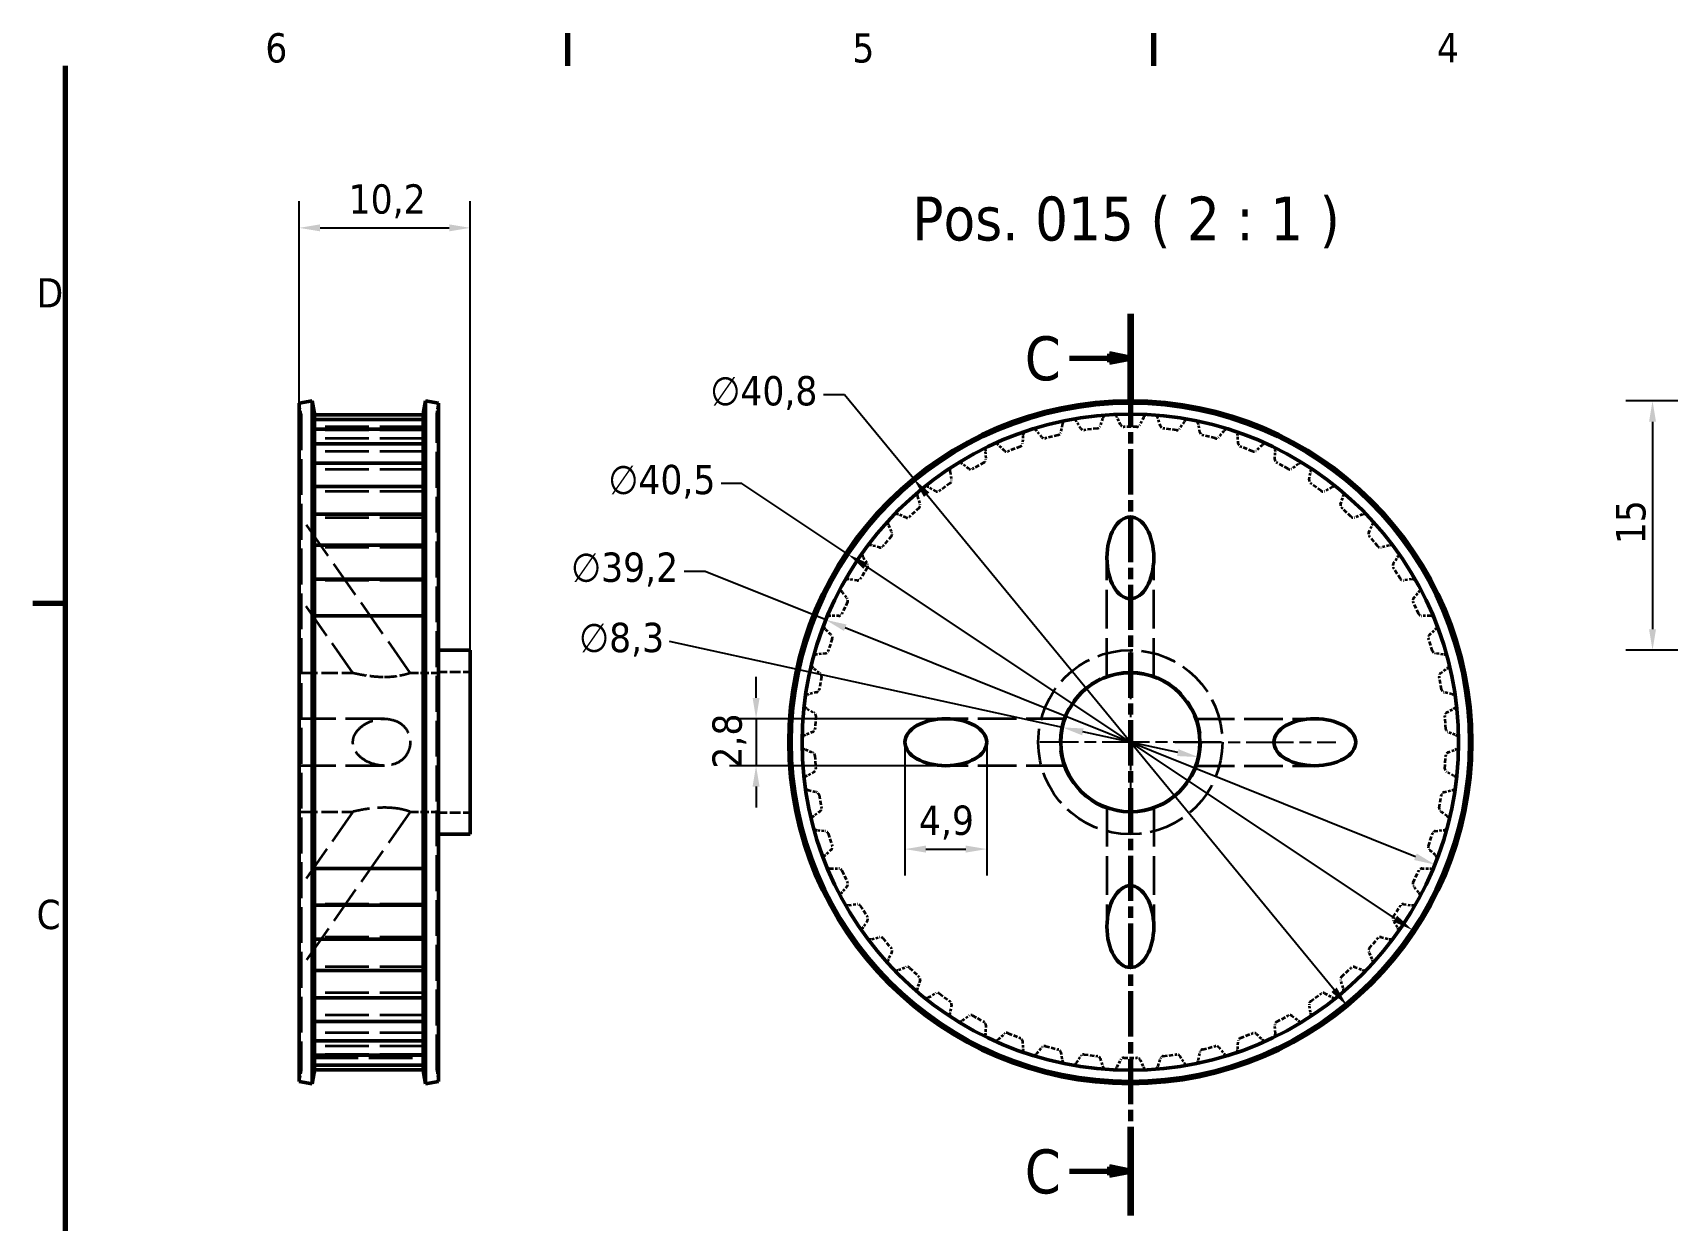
# Model space of a CAD drawing. Header units: millimetres. Extents: x 0 to 210, y 0 to 149.
# Drawn here: x 3.1 to 100.7, y 74.5 to 145.5 of the extents above; entities that cross this region are included whole.
import ezdxf

# ---------------------------------------------------------------- set-up
doc = ezdxf.new("R2010")
doc.units = ezdxf.units.MM
doc.header["$LTSCALE"] = 0.5
doc.linetypes.add('CHAIN', pattern=[0.3543, 0.2362, -0.0295, 0.0591, -0.0295])
doc.linetypes.add('DASHED', pattern=[0.2068, 0.1655, -0.0413])
for name, color, linetype, lineweight in [('Border (ISO)', 7, 'Continuous', 70), ('Center Mark (ISO)', 7, 'Continuous', 25), ('Centerline (ISO)', 7, 'Continuous', 25), ('Dimension (ISO)', 7, 'Continuous', 25), ('Hidden (ISO)', 7, 'DASHED', 35), ('Section Line (ISO)', 7, 'CHAIN', 70), ('Symbol (ISO)', 7, 'Continuous', 25), ('Visible (ISO)', 7, 'Continuous', 50)]:
    doc.layers.add(name, color=color, linetype=linetype, lineweight=lineweight)
doc.styles.add('Label Text (ISO)', font='tahoma.ttf')
doc.styles.add('Note Text (ISO)', font='tahoma.ttf')
doc.styles.add('Text Style45', font='tahoma.ttf')
doc.dimstyles.new('Default - Method 1b (ISO)', dxfattribs={"dimscale": 0.5, "dimtxt": 3.5, "dimasz": 2.5, "dimexe": 3.175, "dimexo": 0, "dimgap": 0.762, "dimtad": 1, "dimtoh": 1, "dimrnd": 1e-08, "dimtxsty": 'Note Text (ISO)', "dimcen": 0.09, "dimdle": 10, "dimclrd": 256, "dimclre": 256, "dimclrt": 256, "dimazin": 2, "dimtfac": 1, "dimtmove": 0, "dimatfit": 3, "dimfxl": 0, "dimtolj": 1, "dimlwd": -1, "dimlwe": -1, "dimarcsym": 0})

# ---------------------------------------------------------------- blocks, each defined once
blk = doc.blocks.new('Borders Default Border')
at = {"layer": 'Border (ISO)'}
for p, q in [((70, 287), (70, 290.9)), ((140, 287), (140, 290.9)), ((10, 222.75), (6.1, 222.75))]:
    blk.add_line(p, q, dxfattribs=at)
at = {"layer": 'Border (ISO)', "flags": 128}
blk.add_lwpolyline([(10, 10), (10, 287)], dxfattribs=at)
at = {"layer": 'Border (ISO)', "char_height": 3.5, "attachment_point": 7, "style": 'Note Text (ISO)'}
for s, insert in [('6', (33.88, 287.33)), ('5', (103.98, 287.33)), ('4', (173.78, 287.4)), ('D', (6.57, 258.13)), ('C', (6.56, 183.81))]:
    blk.add_mtext(s, dxfattribs=dict(at, insert=insert))
blk = doc.blocks.new('*D5')
at = {"layer": 'Defpoints', "color": 0}
for p in [(55.634, 118.848), (81.544, 87.345)]:
    blk.add_point(p, dxfattribs=at)
at = {"layer": 'Dimension (ISO)'}
for p, q in [((51.525, 123.844), (50.275, 123.844)), ((55.634, 118.848), (51.525, 123.844)), ((80.75, 88.311), (56.428, 117.882))]:
    blk.add_line(p, q, dxfattribs=at)
for points in [[(56.589, 118.015), (56.267, 117.75), (55.634, 118.848)], [(80.91, 88.443), (80.589, 88.179), (81.544, 87.345)]]:
    blk.add_solid(points, dxfattribs=at)
at = {"layer": 'Dimension (ISO)', "insert": (43.508, 124.968), "char_height": 1.75, "attachment_point": 1, "style": 'Note Text (ISO)'}
blk.add_mtext('\\A1;∅40,8', dxfattribs=at)
blk = doc.blocks.new('*D6')
at = {"layer": 'Defpoints', "color": 0}
for p in [(29.173, 133.82), (18.957, 123.352), (29.173, 108.597)]:
    blk.add_point(p, dxfattribs=at)
at = {"layer": 'Dimension (ISO)'}
for p, q in [((18.957, 123.352), (18.957, 135.407)), ((29.173, 108.597), (29.173, 135.407)), ((20.207, 133.82), (27.923, 133.82))]:
    blk.add_line(p, q, dxfattribs=at)
for points in [[(20.207, 134.028), (20.207, 133.612), (18.957, 133.82)], [(27.923, 134.028), (27.923, 133.612), (29.173, 133.82)]]:
    blk.add_solid(points, dxfattribs=at)
at = {"layer": 'Dimension (ISO)', "insert": (21.915, 136.422), "char_height": 1.75, "attachment_point": 1, "style": 'Note Text (ISO)'}
blk.add_mtext('\\A1;10,2', dxfattribs=at)
blk = doc.blocks.new('2dTransSection0')
at = {"layer": 'Section Line (ISO)', "linetype": 'CHAIN', "ltscale": 45.691101}
blk.add_line((137.18, 257.38), (137.18, 149.67), dxfattribs=at)
at = {"layer": 'Section Line (ISO)', "linetype": 'Continuous', "lineweight": 140}
for p, q in [((137.18, 257.38), (137.18, 246.8)), ((137.18, 160.25), (137.18, 149.67))]:
    blk.add_line(p, q, dxfattribs=at)
at = {"layer": 'Section Line (ISO)', "linetype": 'Continuous'}
for p, q in [((129.9, 252.09), (134.68, 252.09)), ((137.18, 252.09), (134.68, 252.59)), ((134.68, 252.59), (134.68, 251.59)), ((134.68, 252.09), (137.18, 252.09)), ((134.68, 251.59), (137.18, 252.09)), ((129.9, 154.96), (134.68, 154.96)), ((137.18, 154.96), (134.68, 155.46)), ((134.68, 155.46), (134.68, 154.46)), ((134.68, 154.96), (137.18, 154.96)), ((134.68, 154.46), (137.18, 154.96))]:
    blk.add_line(p, q, dxfattribs=at)
at = {"layer": 'Section Line (ISO)', "linetype": 'Continuous', "flags": 128}
for points in [[(134.68, 251.59), (137.18, 252.09)], [(134.68, 154.46), (137.18, 154.96)]]:
    blk.add_lwpolyline(points, dxfattribs=at)
at = {"layer": 'Section Line (ISO)'}
for points in [[(134.68, 251.59), (137.18, 252.09), (134.68, 252.59), (134.68, 251.59)], [(134.68, 154.46), (137.18, 154.96), (134.68, 155.46), (134.68, 154.46)]]:
    blk.add_solid(points, dxfattribs=at)
at = {"layer": 'Section Line (ISO)', "char_height": 5.25, "attachment_point": 7, "style": 'Label Text (ISO)'}
for insert in [(124.57, 249.33), (124.57, 152.2)]:
    blk.add_mtext('C', dxfattribs=dict(at, insert=insert))
blk = doc.blocks.new('*D10')
at = {"layer": 'Defpoints', "color": 0}
for p in [(51.73, 114.325), (85.447, 91.869)]:
    blk.add_point(p, dxfattribs=at)
at = {"layer": 'Dimension (ISO)'}
for p, q in [((45.398, 118.542), (44.148, 118.542)), ((51.73, 114.325), (45.398, 118.542)), ((84.407, 92.562), (52.77, 113.632))]:
    blk.add_line(p, q, dxfattribs=at)
for points in [[(52.886, 113.805), (52.655, 113.458), (51.73, 114.325)], [(84.523, 92.735), (84.292, 92.388), (85.447, 91.869)]]:
    blk.add_solid(points, dxfattribs=at)
at = {"layer": 'Dimension (ISO)', "insert": (37.42, 119.666), "char_height": 1.75, "attachment_point": 1, "style": 'Note Text (ISO)'}
blk.add_mtext('\\A1;∅40,5', dxfattribs=at)
blk = doc.blocks.new('*D11')
at = {"layer": 'Defpoints', "color": 0}
for p in [(50.408, 110.404), (86.77, 95.79)]:
    blk.add_point(p, dxfattribs=at)
at = {"layer": 'Dimension (ISO)'}
for p, q in [((43.193, 113.303), (41.943, 113.303)), ((50.408, 110.404), (43.193, 113.303)), ((85.61, 96.256), (51.568, 109.937))]:
    blk.add_line(p, q, dxfattribs=at)
for points in [[(51.645, 110.131), (51.49, 109.744), (50.408, 110.404)], [(85.688, 96.449), (85.532, 96.063), (86.77, 95.79)]]:
    blk.add_solid(points, dxfattribs=at)
at = {"layer": 'Dimension (ISO)', "insert": (35.195, 114.428), "char_height": 1.75, "attachment_point": 1, "style": 'Note Text (ISO)'}
blk.add_mtext('\\A1;∅39,2', dxfattribs=at)
blk = doc.blocks.new('*D12')
at = {"layer": 'Defpoints', "color": 0}
for p in [(64.534, 103.982), (72.643, 102.211)]:
    blk.add_point(p, dxfattribs=at)
at = {"layer": 'Dimension (ISO)'}
for p, q in [((64.534, 103.982), (41.074, 109.107)), ((71.422, 102.478), (65.755, 103.716))]:
    blk.add_line(p, q, dxfattribs=at)
for points in [[(65.8, 103.919), (65.711, 103.512), (64.534, 103.982)], [(71.466, 102.681), (71.377, 102.274), (72.643, 102.211)]]:
    blk.add_solid(points, dxfattribs=at)
at = {"layer": 'Dimension (ISO)', "insert": (35.67, 110.231), "char_height": 1.75, "attachment_point": 1, "style": 'Note Text (ISO)'}
blk.add_mtext('\\A1;∅8,3', dxfattribs=at)
blk = doc.blocks.new('*D22')
at = {"layer": 'Defpoints', "color": 0}
for p in [(55.134, 103.097), (60.015, 103.097), (60.015, 96.715)]:
    blk.add_point(p, dxfattribs=at)
at = {"layer": 'Dimension (ISO)'}
for p, q in [((55.134, 103.097), (55.134, 95.128)), ((60.015, 103.097), (60.015, 95.128)), ((56.384, 96.715), (58.765, 96.715))]:
    blk.add_line(p, q, dxfattribs=at)
for points in [[(56.384, 96.924), (56.384, 96.507), (55.134, 96.715)], [(58.765, 96.924), (58.765, 96.507), (60.015, 96.715)]]:
    blk.add_solid(points, dxfattribs=at)
at = {"layer": 'Dimension (ISO)', "insert": (55.969, 99.316), "char_height": 1.75, "attachment_point": 1, "style": 'Note Text (ISO)'}
blk.add_mtext('\\A1;4,9', dxfattribs=at)
blk = doc.blocks.new('*D23')
at = {"layer": 'Defpoints', "color": 0}
for p in [(57.574, 104.497), (46.242, 101.697), (57.574, 101.697)]:
    blk.add_point(p, dxfattribs=at)
at = {"layer": 'Dimension (ISO)'}
for p, q in [((46.242, 105.747), (46.242, 106.997)), ((57.574, 104.497), (44.654, 104.497)), ((46.242, 104.497), (46.242, 101.697)), ((57.574, 101.697), (44.654, 101.697)), ((46.242, 100.447), (46.242, 99.197))]:
    blk.add_line(p, q, dxfattribs=at)
for points in [[(46.033, 105.747), (46.45, 105.747), (46.242, 104.497)], [(46.033, 100.447), (46.45, 100.447), (46.242, 101.697)]]:
    blk.add_solid(points, dxfattribs=at)
at = {"layer": 'Dimension (ISO)', "insert": (43.636, 101.526), "char_height": 1.75, "attachment_point": 1, "rotation": 90, "style": 'Note Text (ISO)'}
blk.add_mtext('\\A1;2,8', dxfattribs=at)
blk = doc.blocks.new('*D27')
at = {"layer": 'Defpoints', "color": 0}
for p in [(111.589, 123.491), (99.767, 108.597), (108.918, 108.597)]:
    blk.add_point(p, dxfattribs=at)
at = {"layer": 'Dimension (ISO)'}
for p, q in [((111.589, 123.491), (98.18, 123.491)), ((99.767, 122.241), (99.767, 109.847)), ((108.918, 108.597), (98.18, 108.597))]:
    blk.add_line(p, q, dxfattribs=at)
for points in [[(99.559, 122.241), (99.975, 122.241), (99.767, 123.491)], [(99.559, 109.847), (99.975, 109.847), (99.767, 108.597)]]:
    blk.add_solid(points, dxfattribs=at)
at = {"layer": 'Dimension (ISO)', "insert": (97.594, 114.926), "char_height": 1.75, "attachment_point": 1, "rotation": 90, "style": 'Note Text (ISO)'}
blk.add_mtext('\\A1;15', dxfattribs=at)

msp = doc.modelspace()

# ---------------------------------------------------------------- linework, layer by layer
at = {"layer": 'Center Mark (ISO)', "linetype": 'CHAIN', "ltscale": 23.990969}
for p, q in [((68.589, 108.497), (68.589, 97.697)), ((73.989, 103.097), (63.189, 103.097))]:
    msp.add_line(p, q, dxfattribs=at)
at = {"layer": 'Centerline (ISO)', "linetype": 'CHAIN', "ltscale": 23.990969}
msp.add_line((71.245, 103.097), (80.853, 103.097), dxfattribs=at)
at = {"layer": 'Hidden (ISO)', "ltscale": 2.555832}
for p, q in [((19.073, 122.691), (18.957, 123.352)), ((27.173, 122.691), (27.29, 123.352)), ((19.073, 83.502), (18.957, 82.841)), ((27.173, 83.502), (27.29, 82.841))]:
    msp.add_line(p, q, dxfattribs=at)
at = {"layer": 'Hidden (ISO)', "ltscale": 25.884081}
for p, q in [((19.073, 122.691), (19.073, 83.502)), ((27.173, 83.502), (27.173, 122.691))]:
    msp.add_line(p, q, dxfattribs=at)
at = {"layer": 'Hidden (ISO)', "ltscale": 1.817255}
for p, q in [((64.522, 122.074), (64.434, 121.605)), ((65.638, 121.834), (65.384, 122.238)), ((66.933, 122.434), (66.787, 121.98)), ((68.01, 122.057), (67.808, 122.489)), ((69.369, 122.489), (69.168, 122.057)), ((70.391, 121.98), (70.245, 122.434)), ((71.794, 122.238), (71.539, 121.834)), ((72.743, 121.605), (72.655, 122.074)), ((62.176, 121.415), (62.147, 120.938)), ((63.313, 121.317), (63.01, 121.686)), ((74.167, 121.686), (73.864, 121.317)), ((75.03, 120.938), (75.002, 121.415)), ((59.93, 120.466), (59.962, 119.99)), ((61.071, 120.512), (60.724, 120.84)), ((76.453, 120.84), (76.106, 120.512)), ((77.215, 119.99), (77.247, 120.466)), ((57.822, 119.244), (57.913, 118.776)), ((58.947, 119.432), (58.562, 119.714)), ((78.615, 119.714), (78.23, 119.432)), ((79.265, 118.776), (79.356, 119.244)), ((56.976, 118.095), (56.559, 118.327)), ((80.619, 118.327), (80.201, 118.095)), ((55.883, 117.767), (56.032, 117.314)), ((81.146, 117.314), (81.295, 117.767)), ((55.188, 116.522), (54.745, 116.699)), ((82.433, 116.699), (81.99, 116.522)), ((54.144, 116.059), (54.349, 115.628)), ((82.829, 115.628), (83.033, 116.059)), ((53.611, 114.736), (53.149, 114.856)), ((84.028, 114.856), (83.566, 114.736)), ((52.633, 114.147), (52.891, 113.745)), ((84.287, 113.745), (84.544, 114.147)), ((52.27, 112.767), (51.797, 112.829)), ((85.38, 112.829), (84.907, 112.767)), ((51.374, 112.06), (51.68, 111.693)), ((85.498, 111.693), (85.803, 112.06)), ((51.187, 110.646), (50.71, 110.647)), ((86.468, 110.647), (85.991, 110.646)), ((50.387, 109.832), (50.736, 109.506)), ((86.442, 109.506), (86.791, 109.832)), ((50.378, 108.405), (49.904, 108.347)), ((87.273, 108.347), (86.799, 108.405)), ((49.686, 107.497), (50.073, 107.218)), ((87.104, 107.218), (87.491, 107.497)), ((49.856, 106.081), (49.393, 105.964)), ((87.784, 105.964), (87.321, 106.081)), ((49.284, 105.093), (49.703, 104.865)), ((87.475, 104.865), (87.894, 105.093)), ((49.63, 103.709), (49.185, 103.535)), ((87.992, 103.535), (87.547, 103.709)), ((49.185, 102.658), (49.63, 102.484)), ((87.547, 102.484), (87.992, 102.658)), ((49.703, 101.328), (49.284, 101.1)), ((87.894, 101.1), (87.475, 101.328)), ((49.393, 100.23), (49.856, 100.113)), ((87.321, 100.113), (87.784, 100.23)), ((50.073, 98.975), (49.686, 98.696)), ((87.491, 98.696), (87.104, 98.975)), ((49.904, 97.846), (50.378, 97.788)), ((86.799, 97.788), (87.273, 97.846)), ((50.736, 96.687), (50.387, 96.362)), ((86.791, 96.362), (86.442, 96.687)), ((50.71, 95.546), (51.187, 95.548)), ((85.991, 95.548), (86.468, 95.546)), ((51.68, 94.5), (51.374, 94.133)), ((85.803, 94.133), (85.498, 94.5)), ((51.797, 93.365), (52.27, 93.426)), ((84.907, 93.426), (85.38, 93.365)), ((52.891, 92.449), (52.633, 92.047)), ((84.544, 92.047), (84.287, 92.449)), ((53.149, 91.337), (53.611, 91.457)), ((83.566, 91.457), (84.028, 91.337)), ((54.349, 90.565), (54.144, 90.134)), ((83.033, 90.134), (82.829, 90.565)), ((54.745, 89.495), (55.188, 89.672)), ((56.032, 88.879), (55.883, 88.426)), ((81.295, 88.426), (81.146, 88.879)), ((81.99, 89.672), (82.433, 89.495)), ((56.559, 87.867), (56.976, 88.098)), ((80.201, 88.098), (80.619, 87.867)), ((57.913, 87.418), (57.822, 86.949)), ((79.356, 86.949), (79.265, 87.418)), ((58.562, 86.479), (58.947, 86.761)), ((59.962, 86.203), (59.93, 85.727)), ((77.247, 85.727), (77.215, 86.203)), ((78.23, 86.761), (78.615, 86.479)), ((60.724, 85.353), (61.071, 85.681)), ((62.147, 85.255), (62.176, 84.779)), ((75.002, 84.779), (75.03, 85.255)), ((76.106, 85.681), (76.453, 85.353)), ((63.01, 84.508), (63.313, 84.876)), ((64.434, 84.589), (64.522, 84.119)), ((65.384, 83.955), (65.638, 84.359)), ((66.787, 84.214), (66.933, 83.759)), ((67.808, 83.704), (68.01, 84.137)), ((69.168, 84.137), (69.369, 83.704)), ((70.245, 83.759), (70.391, 84.214)), ((71.539, 84.359), (71.794, 83.955)), ((72.655, 84.119), (72.743, 84.589)), ((73.864, 84.876), (74.167, 84.508))]:
    msp.add_line(p, q, dxfattribs=at)
at = {"layer": 'Hidden (ISO)', "ltscale": 31.431335}
for p, q in [((26.373, 121.941), (19.873, 121.941)), ((26.373, 121.741), (19.873, 121.741)), ((26.373, 121.244), (19.873, 121.244)), ((26.373, 120.457), (19.873, 120.457)), ((26.373, 119.394), (19.873, 119.394)), ((26.373, 118.07), (19.873, 118.07)), ((26.373, 116.507), (19.873, 116.507)), ((26.373, 114.73), (19.873, 114.73)), ((26.373, 112.765), (19.873, 112.765)), ((26.373, 110.646), (19.873, 110.646)), ((26.373, 95.548), (19.873, 95.548)), ((26.373, 93.428), (19.873, 93.428)), ((26.373, 91.464), (19.873, 91.464)), ((26.373, 89.686), (19.873, 89.686)), ((26.373, 88.123), (19.873, 88.123)), ((26.373, 86.799), (19.873, 86.799)), ((26.373, 85.736), (19.873, 85.736)), ((26.373, 84.949), (19.873, 84.949)), ((26.373, 84.452), (19.873, 84.452)), ((19.873, 84.252), (26.373, 84.252))]:
    msp.add_line(p, q, dxfattribs=at)
at = {"layer": 'Hidden (ISO)', "ltscale": 3.027558}
for p, q in [((64.287, 121.448), (63.517, 121.25)), ((66.621, 121.842), (65.832, 121.743)), ((68.986, 121.941), (68.191, 121.941)), ((71.345, 121.743), (70.556, 121.842)), ((73.66, 121.25), (72.89, 121.448)), ((62.021, 120.764), (61.282, 120.471)), ((75.895, 120.471), (75.156, 120.764)), ((59.859, 119.802), (59.162, 119.419)), ((78.015, 119.419), (77.319, 119.802)), ((57.834, 118.576), (57.191, 118.108)), ((79.987, 118.108), (79.343, 118.576)), ((55.979, 117.106), (55.399, 116.561)), ((81.778, 116.561), (81.199, 117.106)), ((54.322, 115.415), (53.815, 114.802)), ((83.362, 114.802), (82.855, 115.415)), ((52.891, 113.53), (52.465, 112.858)), ((84.713, 112.858), (84.286, 113.53)), ((51.707, 111.48), (51.368, 110.76)), ((85.809, 110.76), (85.47, 111.48)), ((50.789, 109.298), (50.544, 108.542)), ((86.634, 108.542), (86.388, 109.298)), ((50.153, 107.018), (50.004, 106.237)), ((87.174, 106.237), (87.025, 107.018)), ((49.806, 104.677), (49.757, 103.883)), ((87.421, 103.883), (87.371, 104.677)), ((49.757, 102.31), (49.806, 101.517)), ((87.371, 101.517), (87.421, 102.31)), ((50.004, 99.956), (50.153, 99.175)), ((87.025, 99.175), (87.174, 99.956)), ((50.544, 97.652), (50.789, 96.895)), ((86.388, 96.895), (86.634, 97.652)), ((51.368, 95.433), (51.707, 94.713)), ((85.47, 94.713), (85.809, 95.433)), ((52.465, 93.335), (52.891, 92.664)), ((84.286, 92.664), (84.713, 93.335)), ((53.815, 91.391), (54.322, 90.778)), ((82.855, 90.778), (83.362, 91.391)), ((55.399, 89.632), (55.979, 89.088)), ((81.199, 89.088), (81.778, 89.632)), ((57.191, 88.085), (57.834, 87.618)), ((79.343, 87.618), (79.987, 88.085)), ((59.162, 86.775), (59.859, 86.392)), ((77.319, 86.392), (78.015, 86.775)), ((61.282, 85.722), (62.021, 85.429)), ((63.517, 84.943), (64.287, 84.745)), ((72.89, 84.745), (73.66, 84.943)), ((75.156, 85.429), (75.895, 85.722)), ((65.832, 84.451), (66.621, 84.351)), ((68.191, 84.252), (68.986, 84.252)), ((70.556, 84.351), (71.345, 84.451))]:
    msp.add_line(p, q, dxfattribs=at)
at = {"layer": 'Hidden (ISO)', "ltscale": 27.464964}
for p, q in [((25.589, 107.247), (19.073, 116.552)), ((25.589, 98.947), (19.073, 89.641))]:
    msp.add_line(p, q, dxfattribs=at)
at = {"layer": 'Hidden (ISO)', "ltscale": 27.971617}
for p, q in [((67.189, 107.003), (67.189, 114.111)), ((69.989, 107.003), (69.989, 114.111)), ((24.05, 104.497), (19.073, 104.497)), ((64.682, 104.497), (57.574, 104.497)), ((72.495, 104.497), (79.603, 104.497)), ((24.05, 101.697), (19.073, 101.697)), ((64.682, 101.697), (57.574, 101.697)), ((72.495, 101.697), (79.603, 101.697)), ((67.189, 99.19), (67.189, 92.082)), ((69.989, 99.19), (69.989, 92.082))]:
    msp.add_line(p, q, dxfattribs=at)
at = {"layer": 'Hidden (ISO)', "ltscale": 26.112736}
for p, q in [((22.171, 107.247), (19.073, 111.67)), ((22.171, 98.947), (19.073, 94.523))]:
    msp.add_line(p, q, dxfattribs=at)
at = {"layer": 'Hidden (ISO)', "ltscale": 0.443733}
for p, q in [((27.173, 108.597), (27.29, 108.597)), ((27.173, 97.597), (27.29, 97.597))]:
    msp.add_line(p, q, dxfattribs=at)
at = {"layer": 'Hidden (ISO)', "ltscale": 11.793325}
for p, q in [((19.073, 107.247), (22.171, 107.247)), ((19.073, 98.947), (22.171, 98.947))]:
    msp.add_line(p, q, dxfattribs=at)
at = {"layer": 'Hidden (ISO)', "ltscale": 6.032786}
for p, q in [((25.589, 107.247), (27.173, 107.247)), ((25.589, 98.947), (27.173, 98.947))]:
    msp.add_line(p, q, dxfattribs=at)
at = {"layer": 'Hidden (ISO)', "ltscale": 7.615002}
for p, q in [((27.173, 107.297), (29.173, 107.297)), ((27.173, 98.897), (29.173, 98.897))]:
    msp.add_line(p, q, dxfattribs=at)
at = {"layer": 'Hidden (ISO)', "ltscale": 25.708614}
msp.add_circle((68.589, 103.097), 5.5, dxfattribs=at)
at = {"layer": 'Hidden (ISO)', "ltscale": 25.521643}
msp.add_circle((68.589, 103.097), 4.2, dxfattribs=at)
at = {"layer": 'Hidden (ISO)', "ltscale": 1.358097}
for centre, start, end in [((64.817, 122.019), 101.27311, 169.4), ((65.13, 122.078), 32.2, 100.32689), ((67.218, 122.342), 94.07311, 162.2), ((67.536, 122.362), 25, 93.12689), ((69.641, 122.362), 86.87311, 155), ((69.959, 122.342), 17.8, 85.92689), ((72.047, 122.078), 79.67311, 147.8), ((72.36, 122.019), 10.6, 78.72689), ((62.475, 121.397), 108.47311, 176.6), ((62.778, 121.495), 39.4, 107.52689), ((74.399, 121.495), 72.47311, 140.6), ((74.702, 121.397), 3.4, 71.52689), ((60.23, 120.486), 115.67311, 183.8), ((60.518, 120.622), 46.6, 114.72689), ((76.659, 120.622), 65.27311, 133.4), ((76.948, 120.486), 356.2, 64.32689), ((58.116, 119.302), 122.87311, 191), ((58.385, 119.472), 53.8, 121.92689), ((78.792, 119.472), 58.07311, 126.2), ((79.061, 119.302), 349, 57.12689), ((56.413, 118.064), 61, 129.12689), ((80.764, 118.064), 50.87311, 119), ((56.168, 117.861), 130.07311, 198.2), ((81.01, 117.861), 341.8, 49.92689), ((54.415, 116.188), 137.27311, 205.4), ((54.633, 116.42), 68.2, 136.32689), ((82.544, 116.42), 43.67311, 111.8), ((82.762, 116.188), 334.6, 42.72689), ((52.886, 114.308), 144.47311, 212.6), ((53.073, 114.566), 75.4, 143.52689), ((84.104, 114.566), 36.47311, 104.6), ((84.291, 114.308), 327.4, 35.52689), ((51.605, 112.252), 151.67311, 219.8), ((51.758, 112.531), 82.6, 150.72689), ((85.419, 112.531), 29.27311, 97.4), ((85.573, 112.252), 320.2, 28.32689), ((50.708, 110.347), 89.8, 157.92689), ((86.469, 110.347), 22.07311, 90.2), ((50.591, 110.051), 158.87311, 227), ((86.586, 110.051), 313, 21.12689), ((49.941, 108.049), 97, 165.12689), ((87.237, 108.049), 14.87311, 83), ((49.861, 107.74), 166.07311, 234.2), ((87.316, 107.74), 305.8, 13.92689), ((49.467, 105.673), 104.2, 172.32689), ((87.71, 105.673), 7.67311, 75.8), ((49.427, 105.357), 173.27311, 241.4), ((87.75, 105.357), 298.6, 6.72689), ((49.295, 103.256), 111.4, 179.52689), ((87.882, 103.256), 0.47311, 68.6), ((49.295, 102.937), 180.47311, 248.6), ((87.882, 102.937), 291.4, 359.52689), ((49.427, 100.837), 118.6, 186.72689), ((87.75, 100.837), 353.27311, 61.4), ((49.467, 100.52), 187.67311, 255.8), ((87.71, 100.52), 284.2, 352.32689), ((49.861, 98.453), 125.8, 193.92689), ((87.316, 98.453), 346.07311, 54.2), ((49.941, 98.144), 194.87311, 263), ((87.237, 98.144), 277, 345.12689), ((50.591, 96.142), 133, 201.12689), ((50.708, 95.846), 202.07311, 270.2), ((86.469, 95.846), 269.8, 337.92689), ((86.586, 96.142), 338.87311, 47), ((51.605, 93.941), 140.2, 208.32689), ((85.573, 93.941), 331.67311, 39.8), ((51.758, 93.662), 209.27311, 277.4), ((85.419, 93.662), 262.6, 330.72689), ((52.886, 91.885), 147.4, 215.52689), ((84.291, 91.885), 324.47311, 32.6), ((53.073, 91.627), 216.47311, 284.6), ((84.104, 91.627), 255.4, 323.52689), ((54.415, 90.005), 154.6, 222.72689), ((82.762, 90.005), 317.27311, 25.4), ((54.633, 89.773), 223.67311, 291.8), ((82.544, 89.773), 248.2, 316.32689), ((56.168, 88.332), 161.8, 229.92689), ((56.413, 88.129), 230.87311, 299), ((80.764, 88.129), 241, 309.12689), ((81.01, 88.332), 310.07311, 18.2), ((58.116, 86.892), 169, 237.12689), ((79.061, 86.892), 302.87311, 11), ((58.385, 86.721), 238.07311, 306.2), ((78.792, 86.721), 233.8, 301.92689), ((60.23, 85.707), 176.2, 244.32689), ((60.518, 85.571), 245.27311, 313.4), ((76.659, 85.571), 226.6, 294.72689), ((76.948, 85.707), 295.67311, 3.8), ((62.475, 84.796), 183.4, 251.52689), ((62.778, 84.698), 252.47311, 320.6), ((64.817, 84.175), 190.6, 258.72689), ((65.13, 84.115), 259.67311, 327.8), ((72.047, 84.115), 212.2, 280.32689), ((72.36, 84.175), 281.27311, 349.4), ((74.399, 84.698), 219.4, 287.52689), ((74.702, 84.796), 288.47311, 356.6), ((67.218, 83.851), 197.8, 265.92689), ((67.536, 83.831), 266.87311, 335), ((69.641, 83.831), 205, 273.12689), ((69.959, 83.851), 274.07311, 342.2)]:
    msp.add_arc(centre, 0.3, start, end, dxfattribs=at)
at = {"layer": 'Hidden (ISO)', "ltscale": 1.232014}
for start, end in [(100.32689, 101.27311), (93.12689, 94.07311), (85.92689, 86.87311), (78.72689, 79.67311), (107.52689, 108.47311), (71.52689, 72.47311), (121.92689, 122.87311), (57.12689, 58.07311), (129.12689, 130.07311), (49.92689, 50.87311), (136.32689, 137.27311), (42.72689, 43.67311), (143.52689, 144.47311), (35.52689, 36.47311), (150.72689, 151.67311), (28.32689, 29.27311), (157.92689, 158.87311), (21.12689, 22.07311), (172.32689, 173.27311), (6.72689, 7.67311), (179.52689, 180.47311), (359.52689, 0.47311), (186.72689, 187.67311), (352.32689, 353.27311), (201.12689, 202.07311), (337.92689, 338.87311), (208.32689, 209.27311), (330.72689, 331.67311), (215.52689, 216.47311), (323.52689, 324.47311), (222.72689, 223.67311), (316.32689, 317.27311), (229.92689, 230.87311), (309.12689, 310.07311), (237.12689, 238.07311), (301.92689, 302.87311), (251.52689, 252.47311), (287.52689, 288.47311), (258.72689, 259.67311), (265.92689, 266.87311), (273.12689, 274.07311), (280.32689, 281.27311)]:
    msp.add_arc((68.589, 103.097), 19.594, start, end, dxfattribs=at)
at = {"layer": 'Hidden (ISO)', "ltscale": 0.863806}
for centre, start, end in [((68.191, 122.141), 205, 270), ((68.986, 122.141), 270, 335), ((63.467, 121.444), 219.4, 284.4), ((64.238, 121.642), 284.4, 349.4), ((65.807, 121.941), 212.2, 277.2), ((66.596, 122.041), 277.2, 342.2), ((70.581, 122.041), 197.8, 262.8), ((71.37, 121.941), 262.8, 327.8), ((72.94, 121.642), 190.6, 255.6), ((73.71, 121.444), 255.6, 320.6), ((61.208, 120.657), 226.6, 291.6), ((61.948, 120.95), 291.6, 356.6), ((75.23, 120.95), 183.4, 248.4), ((75.969, 120.657), 248.4, 313.4), ((59.066, 119.594), 233.8, 298.8), ((59.762, 119.977), 298.8, 3.8), ((77.415, 119.977), 176.2, 241.2), ((78.112, 119.594), 241.2, 306.2), ((57.073, 118.27), 241, 306), ((57.716, 118.738), 306, 11), ((79.461, 118.738), 169, 234), ((80.104, 118.27), 234, 299), ((55.842, 117.252), 313.2, 18.2), ((81.336, 117.252), 161.8, 226.8), ((55.262, 116.707), 248.2, 313.2), ((81.915, 116.707), 226.8, 291.8), ((54.168, 115.542), 320.4, 25.4), ((83.009, 115.542), 154.6, 219.6), ((53.661, 114.93), 255.4, 320.4), ((83.516, 114.93), 219.6, 284.6), ((52.722, 113.637), 327.6, 32.6), ((84.455, 113.637), 147.4, 212.4), ((52.296, 112.965), 262.6, 327.6), ((84.881, 112.965), 212.4, 277.4), ((51.526, 111.565), 334.8, 39.8), ((85.651, 111.565), 140.2, 205.2), ((51.188, 110.846), 269.8, 334.8), ((85.99, 110.846), 205.2, 270.2), ((50.599, 109.36), 342, 47), ((86.578, 109.36), 133, 198), ((50.354, 108.604), 277, 342), ((86.824, 108.604), 198, 263), ((49.956, 107.056), 349.2, 54.2), ((87.221, 107.056), 125.8, 190.8), ((49.807, 106.275), 284.2, 349.2), ((87.37, 106.275), 190.8, 255.8), ((49.607, 104.689), 356.4, 61.4), ((87.57, 104.689), 118.6, 183.6), ((49.557, 103.896), 291.4, 356.4), ((87.62, 103.896), 183.6, 248.6), ((49.557, 102.298), 3.6, 68.6), ((87.62, 102.298), 111.4, 176.4), ((49.607, 101.504), 298.6, 3.6), ((87.57, 101.504), 176.4, 241.4), ((49.807, 99.919), 10.8, 75.8), ((87.37, 99.919), 104.2, 169.2), ((49.956, 99.138), 305.8, 10.8), ((87.221, 99.138), 169.2, 234.2), ((50.354, 97.59), 18, 83), ((86.824, 97.59), 97, 162), ((50.599, 96.833), 313, 18), ((86.578, 96.833), 162, 227), ((51.188, 95.348), 25.2, 90.2), ((51.526, 94.628), 320.2, 25.2), ((85.651, 94.628), 154.8, 219.8), ((85.99, 95.348), 89.8, 154.8), ((52.296, 93.228), 32.4, 97.4), ((84.881, 93.228), 82.6, 147.6), ((52.722, 92.556), 327.4, 32.4), ((84.455, 92.556), 147.6, 212.6), ((53.661, 91.264), 39.6, 104.6), ((54.168, 90.651), 334.6, 39.6), ((83.009, 90.651), 140.4, 205.4), ((83.516, 91.264), 75.4, 140.4), ((55.262, 89.486), 46.8, 111.8), ((55.842, 88.942), 341.8, 46.8), ((81.336, 88.942), 133.2, 198.2), ((81.915, 89.486), 68.2, 133.2), ((57.073, 87.923), 54, 119), ((80.104, 87.923), 61, 126), ((57.716, 87.456), 349, 54), ((79.461, 87.456), 126, 191), ((59.066, 86.599), 61.2, 126.2), ((59.762, 86.216), 356.2, 61.2), ((77.415, 86.216), 118.8, 183.8), ((78.112, 86.599), 53.8, 118.8), ((61.208, 85.536), 68.4, 133.4), ((61.948, 85.243), 3.4, 68.4), ((63.467, 84.749), 75.6, 140.6), ((73.71, 84.749), 39.4, 104.4), ((75.23, 85.243), 111.6, 176.6), ((75.969, 85.536), 46.6, 111.6), ((64.238, 84.552), 10.6, 75.6), ((65.807, 84.252), 82.8, 147.8), ((66.596, 84.153), 17.8, 82.8), ((68.191, 84.052), 90, 155), ((68.986, 84.052), 25, 90), ((70.581, 84.153), 97.2, 162.2), ((71.37, 84.252), 32.2, 97.2), ((72.94, 84.552), 104.4, 169.4)]:
    msp.add_arc(centre, 0.2, start, end, dxfattribs=at)
at = {"layer": 'Hidden (ISO)', "ltscale": 9.852194}
msp.add_open_spline([(22.171, 107.247), (22.171, 107.247), (22.186, 107.243), (22.243, 107.23), (22.286, 107.22), (22.447, 107.185), (22.598, 107.154), (22.932, 107.096), (23.145, 107.063), (23.594, 107.017), (23.83, 107.003), (24.05, 107.003)], degree=3, knots=[0.699279, 0.699279, 0.699279, 0.699279, 0.7285011, 0.7285011, 0.7577231, 0.7577231, 0.8161672, 0.8161672, 0.8821878, 0.8821878, 0.9482085, 0.9482085, 0.9482085, 0.9482085], dxfattribs=at)
at = {"layer": 'Hidden (ISO)', "ltscale": 8.924006}
msp.add_open_spline([(24.05, 107.003), (24.261, 107.003), (24.488, 107.016), (24.902, 107.068), (25.088, 107.106), (25.34, 107.168), (25.434, 107.196), (25.559, 107.236), (25.589, 107.247), (25.589, 107.247)], degree=3, knots=[0, 0, 0, 0, 0.0632848, 0.0632848, 0.1265697, 0.1265697, 0.1758722, 0.1758722, 0.2251748, 0.2251748, 0.2251748, 0.2251748], dxfattribs=at)
at = {"layer": 'Hidden (ISO)', "ltscale": 23.846029}
for points, knots in [([(24.05, 101.697), (24.261, 101.697), (24.488, 101.731), (24.902, 101.888), (25.088, 102.012), (25.34, 102.284), (25.434, 102.432), (25.559, 102.757), (25.589, 102.932), (25.589, 103.261), (25.559, 103.437), (25.434, 103.761), (25.34, 103.91), (25.088, 104.181), (24.902, 104.305), (24.488, 104.463), (24.261, 104.497), (23.83, 104.497), (23.594, 104.46), (23.145, 104.319), (22.932, 104.214), (22.598, 103.974), (22.447, 103.827), (22.286, 103.572), (22.243, 103.48), (22.186, 103.292), (22.171, 103.194), (22.171, 102.999), (22.186, 102.902), (22.243, 102.713), (22.286, 102.622), (22.447, 102.366), (22.598, 102.219), (22.932, 101.98), (23.145, 101.874), (23.594, 101.733), (23.83, 101.697), (24.05, 101.697)], [0, 0, 0, 0, 0.0632848, 0.0632848, 0.1265697, 0.1265697, 0.1758722, 0.1758722, 0.2251748, 0.2251748, 0.2744774, 0.2744774, 0.32378, 0.32378, 0.3870648, 0.3870648, 0.4503496, 0.4503496, 0.5163703, 0.5163703, 0.5823909, 0.5823909, 0.640835, 0.640835, 0.670057, 0.670057, 0.699279, 0.699279, 0.7285011, 0.7285011, 0.7577231, 0.7577231, 0.8161672, 0.8161672, 0.8821878, 0.8821878, 0.9482085, 0.9482085, 0.9482085, 0.9482085]), ([(25.589, 98.947), (25.589, 98.947), (25.559, 98.957), (25.434, 98.997), (25.34, 99.025), (25.088, 99.088), (24.902, 99.126), (24.488, 99.177), (24.261, 99.19), (23.83, 99.19), (23.594, 99.176), (23.145, 99.13), (22.932, 99.098), (22.598, 99.039), (22.447, 99.008), (22.286, 98.973), (22.243, 98.963), (22.186, 98.95), (22.171, 98.947), (22.171, 98.947)], [0.2251748, 0.2251748, 0.2251748, 0.2251748, 0.2744774, 0.2744774, 0.32378, 0.32378, 0.3870648, 0.3870648, 0.4503496, 0.4503496, 0.5163703, 0.5163703, 0.5823909, 0.5823909, 0.640835, 0.640835, 0.670057, 0.670057, 0.699279, 0.699279, 0.699279, 0.699279])]:
    msp.add_open_spline(points, degree=3, knots=knots, dxfattribs=at)
at = {"layer": 'Visible (ISO)'}
for p, q in [((18.957, 123.352), (19.744, 123.491)), ((18.957, 123.352), (18.957, 82.841)), ((19.744, 123.491), (19.744, 82.702)), ((19.861, 122.83), (19.744, 123.491)), ((26.385, 122.83), (26.502, 123.491)), ((26.502, 82.702), (26.502, 123.491)), ((27.29, 123.352), (26.502, 123.491)), ((27.29, 82.841), (27.29, 123.352)), ((19.873, 122.691), (19.873, 122.662)), ((19.873, 122.642), (19.873, 122.662)), ((26.373, 122.662), (19.873, 122.662)), ((19.873, 122.642), (19.873, 122.374)), ((26.373, 122.378), (19.873, 122.378)), ((19.873, 122.313), (19.873, 122.374)), ((19.873, 122.313), (19.873, 121.781)), ((26.373, 122.662), (26.373, 122.691)), ((26.373, 122.662), (26.373, 122.642)), ((26.373, 122.374), (26.373, 122.642)), ((26.373, 122.374), (26.373, 122.313)), ((26.373, 121.781), (26.373, 122.313)), ((26.373, 121.795), (19.873, 121.795)), ((19.873, 121.681), (19.873, 121.781)), ((19.873, 121.681), (19.873, 120.894)), ((26.373, 121.781), (26.373, 121.681)), ((26.373, 120.894), (26.373, 121.681)), ((26.373, 120.922), (19.873, 120.922)), ((19.873, 120.757), (19.873, 120.894)), ((19.873, 120.757), (19.873, 119.727)), ((26.373, 120.894), (26.373, 120.757)), ((26.373, 119.727), (26.373, 120.757)), ((26.373, 119.772), (19.873, 119.772)), ((19.873, 119.553), (19.873, 119.727)), ((19.873, 119.553), (19.873, 118.297)), ((26.373, 119.727), (26.373, 119.553)), ((26.373, 118.297), (26.373, 119.553)), ((26.373, 118.364), (19.873, 118.364)), ((19.873, 118.091), (19.873, 118.297)), ((26.373, 118.297), (26.373, 118.091)), ((19.873, 118.091), (19.873, 116.627)), ((26.373, 116.627), (26.373, 118.091)), ((26.373, 116.72), (19.873, 116.72)), ((19.873, 116.392), (19.873, 116.627)), ((19.873, 116.392), (19.873, 114.744)), ((26.373, 116.627), (26.373, 116.392)), ((26.373, 114.744), (26.373, 116.392)), ((26.373, 114.866), (19.873, 114.866)), ((19.873, 114.483), (19.873, 114.744)), ((19.873, 114.483), (19.873, 112.678)), ((26.373, 114.744), (26.373, 114.483)), ((26.373, 112.678), (26.373, 114.483)), ((26.373, 112.831), (19.873, 112.831)), ((19.873, 112.394), (19.873, 112.678)), ((19.873, 112.394), (19.873, 110.46)), ((26.373, 112.678), (26.373, 112.394)), ((26.373, 110.46), (26.373, 112.394)), ((26.373, 110.647), (19.873, 110.647)), ((19.873, 110.159), (19.873, 110.46)), ((26.373, 110.46), (26.373, 110.159)), ((19.873, 110.159), (19.873, 108.126)), ((26.373, 108.126), (26.373, 110.159)), ((27.29, 108.597), (29.173, 108.597)), ((29.173, 97.597), (29.173, 108.597)), ((19.873, 107.813), (19.873, 108.126)), ((19.873, 107.813), (19.873, 105.713)), ((26.373, 108.126), (26.373, 107.813)), ((26.373, 105.713), (26.373, 107.813)), ((19.873, 105.392), (19.873, 105.713)), ((26.373, 105.713), (26.373, 105.392)), ((19.873, 105.392), (19.873, 103.258)), ((26.373, 103.258), (26.373, 105.392)), ((19.873, 102.935), (19.873, 103.258)), ((19.873, 102.935), (19.873, 100.801)), ((26.373, 103.258), (26.373, 102.935)), ((26.373, 100.801), (26.373, 102.935)), ((19.873, 100.48), (19.873, 100.801)), ((26.373, 100.801), (26.373, 100.48)), ((19.873, 100.48), (19.873, 98.381)), ((26.373, 98.381), (26.373, 100.48)), ((19.873, 98.067), (19.873, 98.381)), ((19.873, 98.067), (19.873, 96.034)), ((26.373, 98.381), (26.373, 98.067)), ((26.373, 96.034), (26.373, 98.067)), ((27.29, 97.597), (29.173, 97.597)), ((19.873, 95.733), (19.873, 96.034)), ((19.873, 95.733), (19.873, 93.799)), ((26.373, 96.034), (26.373, 95.733)), ((26.373, 93.799), (26.373, 95.733)), ((19.873, 95.546), (26.373, 95.546)), ((19.873, 93.516), (19.873, 93.799)), ((26.373, 93.799), (26.373, 93.516)), ((19.873, 93.516), (19.873, 91.711)), ((19.873, 93.362), (26.373, 93.362)), ((26.373, 91.711), (26.373, 93.516)), ((19.873, 91.449), (19.873, 91.711)), ((19.873, 91.449), (19.873, 89.802)), ((19.873, 91.327), (26.373, 91.327)), ((26.373, 91.711), (26.373, 91.449)), ((26.373, 89.802), (26.373, 91.449)), ((19.873, 89.566), (19.873, 89.802)), ((26.373, 89.802), (26.373, 89.566)), ((19.873, 89.566), (19.873, 88.103)), ((19.873, 89.473), (26.373, 89.473)), ((26.373, 88.103), (26.373, 89.566)), ((19.873, 87.896), (19.873, 88.103)), ((19.873, 87.896), (19.873, 86.64)), ((26.373, 88.103), (26.373, 87.896)), ((26.373, 86.64), (26.373, 87.896)), ((19.873, 87.829), (26.373, 87.829)), ((19.873, 86.466), (19.873, 86.64)), ((19.873, 86.466), (19.873, 85.437)), ((19.873, 86.421), (26.373, 86.421)), ((26.373, 86.64), (26.373, 86.466)), ((26.373, 85.437), (26.373, 86.466)), ((19.873, 85.299), (19.873, 85.437)), ((19.873, 85.299), (19.873, 84.512)), ((19.873, 85.271), (26.373, 85.271)), ((26.373, 85.437), (26.373, 85.299)), ((26.373, 84.512), (26.373, 85.299)), ((19.873, 84.412), (19.873, 84.512)), ((19.873, 84.412), (19.873, 83.88)), ((19.873, 84.398), (26.373, 84.398)), ((26.373, 84.512), (26.373, 84.412)), ((26.373, 83.88), (26.373, 84.412)), ((19.861, 83.363), (19.744, 82.702)), ((19.873, 83.82), (19.873, 83.88)), ((19.873, 83.82), (19.873, 83.552)), ((19.873, 83.815), (26.373, 83.815)), ((19.873, 83.531), (19.873, 83.552)), ((19.873, 83.531), (19.873, 83.502)), ((19.873, 83.531), (26.373, 83.531)), ((26.373, 83.88), (26.373, 83.82)), ((26.373, 83.552), (26.373, 83.82)), ((26.373, 83.552), (26.373, 83.531)), ((26.373, 83.502), (26.373, 83.531)), ((26.385, 83.363), (26.502, 82.702)), ((18.957, 82.841), (19.744, 82.702)), ((27.29, 82.841), (26.502, 82.702))]:
    msp.add_line(p, q, dxfattribs=at)
for radius in [20.394, 20.255, 19.594, 4.15]:
    msp.add_circle((68.589, 103.097), radius, dxfattribs=at)
for centre, start, end in [((19.073, 122.691), 0, 10), ((27.173, 122.691), 170, 180), ((19.073, 83.502), 350, 0), ((27.173, 83.502), 180, 190)]:
    msp.add_arc(centre, 0.8, start, end, dxfattribs=at)
for centre, major_axis in [((68.589, 114.111), (0, -2.441)), ((57.574, 103.097), (2.441, 0)), ((79.603, 103.097), (-2.441, 0)), ((68.589, 92.082), (0, 2.441))]:
    msp.add_ellipse(centre, major_axis=major_axis, ratio=0.573576, dxfattribs=at)

# ---------------------------------------------------------------- block references
at = {"xscale": 0.5, "yscale": 0.5, "zscale": 0.5}
msp.add_blockref('Borders Default Border', (0, 0), dxfattribs=at)
at = {"layer": 'Section Line (ISO)', "xscale": 0.5, "yscale": 0.5, "zscale": 0.5}
msp.add_blockref('2dTransSection0', (0, 0), dxfattribs=at)

# ---------------------------------------------------------------- texts
at = {"layer": 'Symbol (ISO)', "insert": (55.573, 132.595), "char_height": 2.62, "attachment_point": 7, "style": 'Text Style45'}
msp.add_mtext('Pos. 015 ( 2 : 1 )', dxfattribs=at)

# ---------------------------------------------------------------- dimensions: what is measured, and where the dimension line sits
at = {"layer": 'Dimension (ISO)'}
dim = msp.add_linear_dim(base=(29.173, 133.82), p1=(18.957, 123.352), p2=(29.173, 108.597), dimstyle='Default - Method 1b (ISO)', override={"dimgap": 0.762, "dimtoh": 0, "dimdec": 1, "dimtol": 0, "dimlim": 0, "dimtp": 0, "dimtm": 0, "dimtdec": 2, "dimtofl": 0, "dimatfit": 1}, dxfattribs=at)
dim.commit()
dim.dimension.update_dxf_attribs({"geometry": '*D6', "text_midpoint": (24.065, 133.82), "dimtype": 160})
for p1, p2, override, picture, middle in [((81.544, 87.345), (55.634, 118.848), {"dimgap": 0.762, "dimtad": 0, "dimtih": 1, "dimdec": 1, "dimlfac": 1, "dimtol": 0, "dimlim": 0, "dimtp": 0, "dimtm": 0, "dimtdec": 2, "dimatfit": 2}, '*D5', (46.701, 123.844)), ((85.447, 91.869), (51.73, 114.325), {"dimgap": 0.762, "dimtad": 0, "dimtih": 1, "dimdec": 1, "dimlfac": 1, "dimtol": 0, "dimlim": 0, "dimtp": 0, "dimtm": 0, "dimtdec": 2, "dimatfit": 2}, '*D10', (40.593, 118.542)), ((86.77, 95.79), (50.408, 110.404), {"dimgap": 0.762, "dimtad": 0, "dimtih": 1, "dimdec": 1, "dimlfac": 1, "dimtol": 0, "dimlim": 0, "dimtp": 0, "dimtm": 0, "dimtdec": 2, "dimatfit": 2}, '*D11', (38.379, 113.303)), ((72.643, 102.211), (64.534, 103.982), {"dimgap": 0.762, "dimtad": 0, "dimtih": 1, "dimdec": 2, "dimlfac": 1, "dimtol": 0, "dimlim": 0, "dimtp": 0, "dimtm": 0, "dimtdec": 2, "dimatfit": 2}, '*D12', (38.182, 109.107))]:
    dim = msp.add_diameter_dim_2p(p1=p1, p2=p2, dimstyle='Default - Method 1b (ISO)', override=override, dxfattribs=at)
    dim.commit()
    dim.dimension.update_dxf_attribs({"geometry": picture, "text_midpoint": middle, "dimtype": 163})
for base, p1, p2, angle, override, picture, middle in [((99.767, 108.597), (111.589, 123.491), (108.918, 108.597), 90, {"dimgap": 0.762, "dimtoh": 0, "dimdec": 0, "dimtol": 0, "dimlim": 0, "dimtp": 0, "dimtm": 0, "dimtdec": 2, "dimtofl": 0, "dimatfit": 1}, '*D27', (99.767, 116.044)), ((46.242, 101.697), (57.574, 104.497), (57.574, 101.697), 90, {"dimgap": 0.762, "dimtoh": 0, "dimdec": 2, "dimtol": 0, "dimlim": 0, "dimtp": 0, "dimtm": 0, "dimtdec": 2, "dimtofl": 1, "dimatfit": 1}, '*D23', (46.242, 103.097)), ((60.015, 96.715), (55.134, 103.097), (60.015, 103.097), 180, {"dimgap": 0.762, "dimtoh": 0, "dimdec": 1, "dimtol": 0, "dimlim": 0, "dimtp": 0, "dimtm": 0, "dimtdec": 2, "dimtofl": 0, "dimatfit": 1}, '*D22', (57.574, 96.715))]:
    dim = msp.add_linear_dim(base=base, p1=p1, p2=p2, angle=angle, dimstyle='Default - Method 1b (ISO)', override=override, dxfattribs=at)
    dim.commit()
    dim.dimension.update_dxf_attribs({"geometry": picture, "text_midpoint": middle, "dimtype": 160})

doc.saveas('drawing.dxf')
